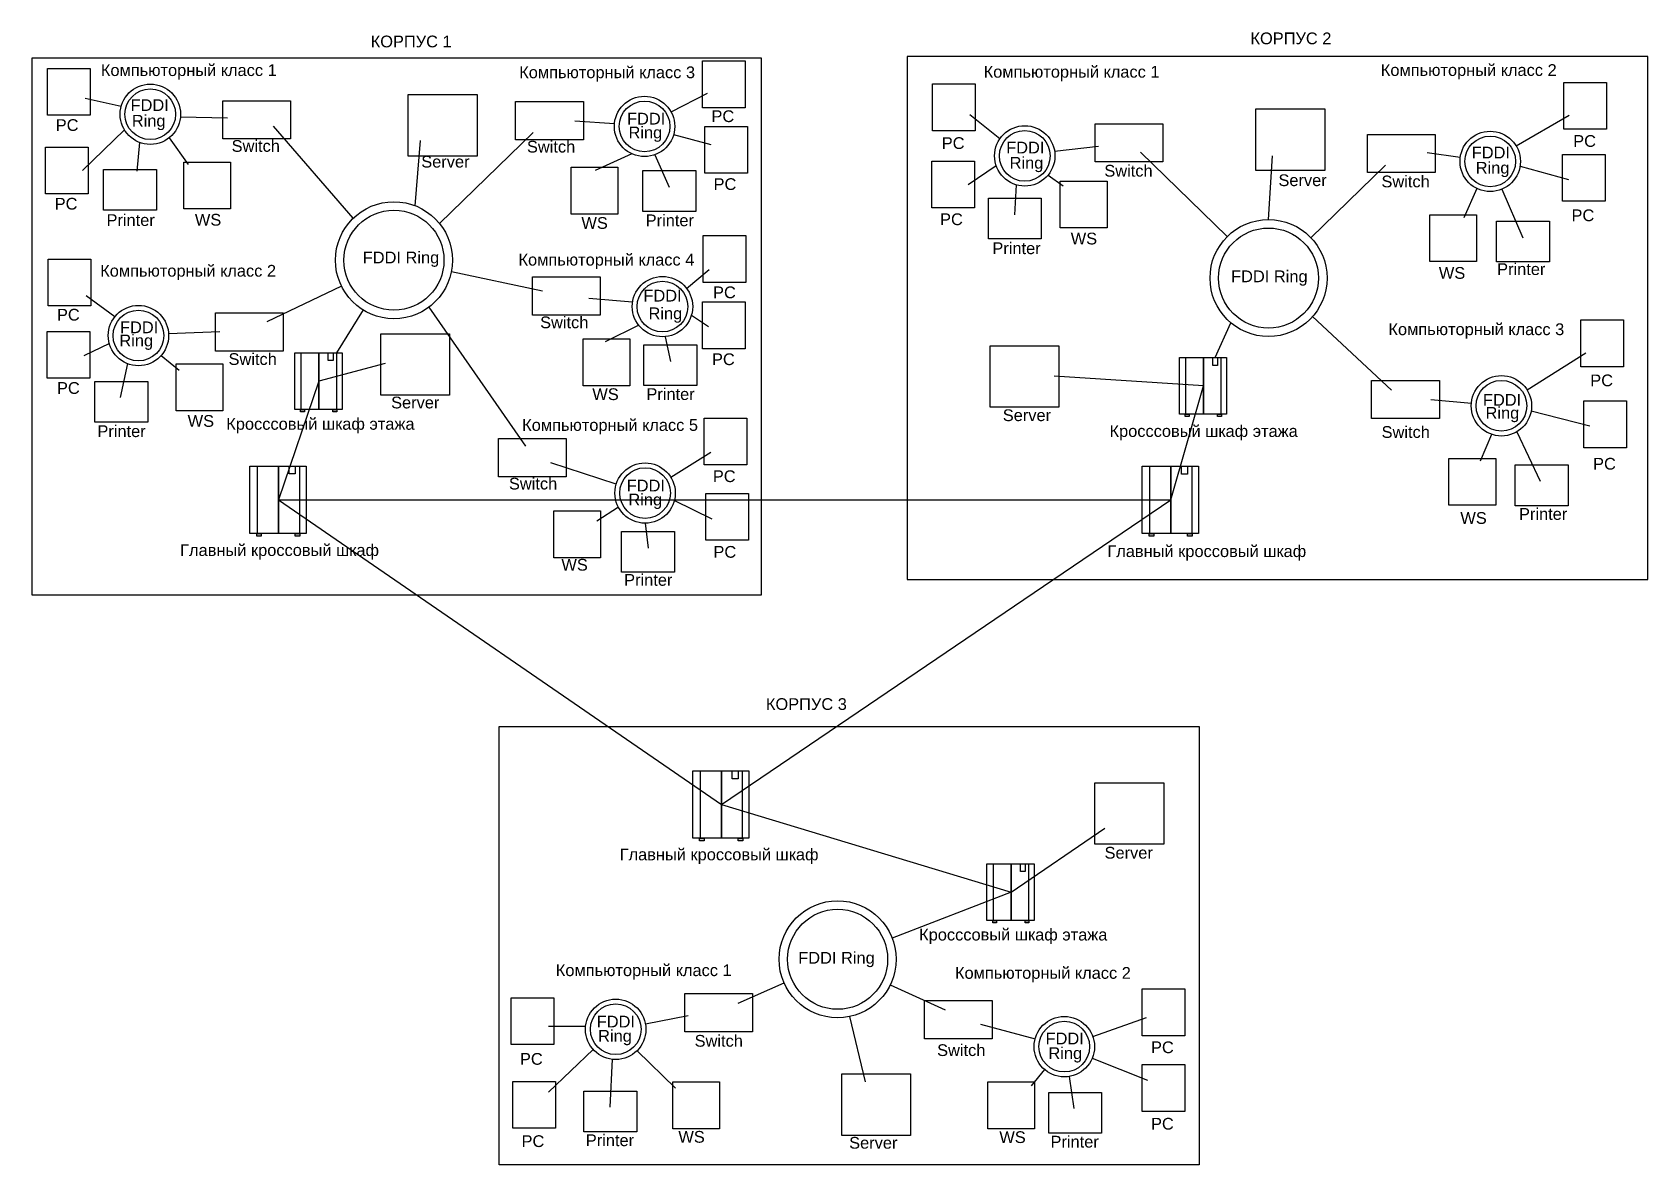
# Model space of a CAD drawing. Header units: millimetres. Extents: x 1816.549 to 1817.548, y 1032.386 to 1033.086.
import ezdxf

# ---------------------------------------------------------------- set-up
doc = ezdxf.new("R2010")
doc.units = ezdxf.units.MM
doc.layers.add('ГП_11.029  Трасса ПРИВЯЗКА', color=96, linetype='Continuous', lineweight=30)
doc.styles.get("Standard").update_dxf_attribs({"font": 'arial.ttf'})
picture_1 = doc.add_image_def('image1.jpg', size_in_pixel=(51, 56))
picture_2 = doc.add_image_def('image2.jpg', size_in_pixel=(56, 56))
picture_3 = doc.add_image_def('image3.jpg', size_in_pixel=(253, 195))
picture_4 = doc.add_image_def('image4.jpg', size_in_pixel=(55, 31))
picture_5 = doc.add_image_def('image5.jpg', size_in_pixel=(55, 49))

msp = doc.modelspace()

# ---------------------------------------------------------------- hatches: boundary and pattern name
at = {"lineweight": 30}
h = msp.add_hatch(color=0, dxfattribs=at)
h.set_gradient(color2=(0, 0, 0), one_color=1)
h.paths.add_polyline_path([(1816.71511, 1032.85307), (1816.71752, 1032.85307), (1816.71752, 1032.85163), (1816.71511, 1032.85163)])
h.paths.add_polyline_path([(1816.73511, 1032.85307), (1816.73753, 1032.85307), (1816.73753, 1032.85163), (1816.73511, 1032.85163)])
h = msp.add_hatch(color=0, dxfattribs=at)
h.set_gradient(color2=(0, 0, 0), one_color=1)
h.paths.add_polyline_path([(1817.26208, 1032.85014), (1817.2645, 1032.85014), (1817.2645, 1032.8487), (1817.26208, 1032.8487)])
h.paths.add_polyline_path([(1817.28209, 1032.85014), (1817.28451, 1032.85014), (1817.28451, 1032.8487), (1817.28209, 1032.8487)])
h = msp.add_hatch(color=0, dxfattribs=at)
h.set_gradient(color2=(0, 0, 0), one_color=1)
h.paths.add_polyline_path([(1816.68803, 1032.77644), (1816.6909, 1032.77644), (1816.6909, 1032.77473), (1816.68803, 1032.77473)])
h.paths.add_polyline_path([(1816.71182, 1032.77644), (1816.7147, 1032.77644), (1816.7147, 1032.77473), (1816.71182, 1032.77473)])
h = msp.add_hatch(color=0, dxfattribs=at)
h.set_gradient(color2=(0, 0, 0), one_color=1)
h.paths.add_polyline_path([(1817.23977, 1032.77636), (1817.24264, 1032.77636), (1817.24264, 1032.77465), (1817.23977, 1032.77465)])
h.paths.add_polyline_path([(1817.26356, 1032.77636), (1817.26644, 1032.77636), (1817.26644, 1032.77465), (1817.26356, 1032.77465)])
h = msp.add_hatch(color=0, dxfattribs=at)
h.set_gradient(color2=(0, 0, 0), one_color=1)
h.paths.add_polyline_path([(1816.96188, 1032.58803), (1816.96475, 1032.58803), (1816.96475, 1032.58632), (1816.96188, 1032.58632)])
h.paths.add_polyline_path([(1816.98567, 1032.58803), (1816.98854, 1032.58803), (1816.98854, 1032.58632), (1816.98567, 1032.58632)])
h = msp.add_hatch(color=0, dxfattribs=at)
h.set_gradient(color2=(0, 0, 0), one_color=1)
h.paths.add_polyline_path([(1817.14312, 1032.53721), (1817.14553, 1032.53721), (1817.14553, 1032.53577), (1817.14312, 1032.53577)])
h.paths.add_polyline_path([(1817.16312, 1032.53721), (1817.16554, 1032.53721), (1817.16554, 1032.53577), (1817.16312, 1032.53577)])

# ---------------------------------------------------------------- linework, layer by layer
at = {"color": 0}
for p, q in [((1816.60419, 1033.04022), (1816.58189, 1033.04518)), ((1816.94421, 1033.03699), (1816.96678, 1033.04854)), ((1817.14747, 1033.02025), (1817.12901, 1033.03526)), ((1817.4667, 1033.01606), (1817.49945, 1033.035)), ((1816.60629, 1033.02585), (1816.58041, 1033.00072)), ((1816.64087, 1033.03396), (1816.67002, 1033.03332)), ((1816.74777, 1032.97131), (1816.69844, 1033.02818)), ((1816.88477, 1033.03155), (1816.90925, 1033.02976)), ((1816.61547, 1033.01813), (1816.61398, 1033.00032)), ((1816.63397, 1033.02098), (1816.64568, 1033.00439)), ((1816.78601, 1032.97901), (1816.78938, 1033.01922)), ((1816.80107, 1032.96799), (1816.85907, 1033.02416)), ((1816.94585, 1033.02309), (1816.96873, 1033.01693)), ((1817.20857, 1033.01551), (1817.18125, 1033.01244)), ((1816.91995, 1033.01109), (1816.89737, 1033.00071)), ((1816.93415, 1033.01044), (1816.94297, 1032.99046)), ((1817.28816, 1032.95992), (1817.23457, 1033.012)), ((1817.31366, 1032.97043), (1817.31618, 1033.0099)), ((1817.4118, 1033.01195), (1817.43224, 1033.00903)), ((1817.14534, 1033.00358), (1817.12789, 1032.9918)), ((1817.17736, 1032.99794), (1817.18676, 1032.99136)), ((1817.33985, 1032.9592), (1817.38607, 1033.00398)), ((1817.46916, 1033.00341), (1817.49907, 1032.9951)), ((1817.15752, 1032.99193), (1817.15662, 1032.97344)), ((1817.44242, 1032.98967), (1817.43433, 1032.97158)), ((1817.45789, 1032.98915), (1817.47086, 1032.95922)), ((1816.8084, 1032.93835), (1816.86472, 1032.92635)), ((1816.95381, 1032.92792), (1816.96775, 1032.93958)), ((1816.74054, 1032.92916), (1816.6944, 1032.90721)), ((1816.60025, 1032.91025), (1816.58255, 1032.92336)), ((1816.75382, 1032.91458), (1816.73729, 1032.88808)), ((1816.79442, 1032.91623), (1816.85418, 1032.83041)), ((1816.92046, 1032.91935), (1816.8935, 1032.92159)), ((1816.92424, 1032.90511), (1816.90359, 1032.8948)), ((1816.95684, 1032.91133), (1816.96745, 1032.90441)), ((1817.2807, 1032.88514), (1817.29034, 1032.90661)), ((1817.34092, 1032.9105), (1817.38971, 1032.86504)), ((1816.63356, 1032.90002), (1816.66519, 1032.90127)), ((1816.94069, 1032.89804), (1816.94381, 1032.88276)), ((1816.59693, 1032.89378), (1816.58113, 1032.88618)), ((1816.62892, 1032.88635), (1816.64009, 1032.87725)), ((1817.47349, 1032.8652), (1817.50986, 1032.88795)), ((1816.60806, 1032.88136), (1816.60363, 1032.86035)), ((1816.76738, 1032.8815), (1816.72644, 1032.87057)), ((1816.72644, 1032.87057), (1816.7015, 1032.79725)), ((1817.27341, 1032.86764), (1817.18114, 1032.87367)), ((1817.25324, 1032.79717), (1817.27341, 1032.86764)), ((1817.41411, 1032.85923), (1817.43906, 1032.85699)), ((1817.47605, 1032.85211), (1817.5124, 1032.84285)), ((1817.45152, 1032.83767), (1817.44449, 1032.8211)), ((1817.4671, 1032.83919), (1817.48161, 1032.80865)), ((1816.94404, 1032.81123), (1816.96877, 1032.82664)), ((1816.8697, 1032.8203), (1816.91011, 1032.807)), ((1816.7015, 1032.79725), (1816.97535, 1032.60884)), ((1816.7015, 1032.79725), (1817.25324, 1032.79725)), ((1816.94629, 1032.79683), (1816.96941, 1032.78554)), ((1816.97535, 1032.60884), (1817.25324, 1032.79717)), ((1816.91166, 1032.79267), (1816.8983, 1032.78405)), ((1816.92818, 1032.7827), (1816.93015, 1032.76735)), ((1816.97535, 1032.60884), (1817.15444, 1032.55471)), ((1817.15444, 1032.55471), (1817.21244, 1032.59426)), ((1817.15444, 1032.55471), (1817.08095, 1032.52624)), ((1816.98574, 1032.48606), (1817.01413, 1032.49859)), ((1817.07973, 1032.4973), (1817.11367, 1032.48187)), ((1816.92838, 1032.47322), (1816.9548, 1032.47835)), ((1817.05454, 1032.47775), (1817.06424, 1032.43746)), ((1817.20499, 1032.46538), (1817.23824, 1032.47712)), ((1816.89142, 1032.47163), (1816.86841, 1032.47166)), ((1817.13559, 1032.47316), (1817.16936, 1032.46403)), ((1816.89616, 1032.45736), (1816.86845, 1032.43111)), ((1816.92321, 1032.45668), (1816.94702, 1032.4335)), ((1816.90783, 1032.45134), (1816.90631, 1032.42166)), ((1817.17519, 1032.44502), (1817.16696, 1032.43493)), ((1817.20462, 1032.45197), (1817.23874, 1032.43846)), ((1817.19047, 1032.44074), (1817.19323, 1032.42086))]:
    msp.add_line(p, q, dxfattribs=at)
at = {"lineweight": 30}
msp.add_lwpolyline([(1816.54929, 1033.07037), (1817.00003, 1033.07037), (1817.00003, 1032.73825), (1816.54929, 1032.73825)], close=True, dxfattribs=at)
at = {"color": 0, "lineweight": 30}
for points in [[(1817.09027, 1032.74794), (1817.5481, 1032.74794), (1817.5481, 1033.07127), (1817.09027, 1033.07127)], [(1816.71155, 1032.88808), (1816.7408, 1032.88808), (1816.7408, 1032.85307), (1816.71155, 1032.85307)], [(1816.71558, 1032.88808), (1816.73729, 1032.88808), (1816.73729, 1032.85307), (1816.71558, 1032.85307)], [(1816.72644, 1032.88808), (1816.72644, 1032.88808), (1816.72644, 1032.85307), (1816.72644, 1032.85307)], [(1816.73224, 1032.88808), (1816.73522, 1032.88808), (1816.73522, 1032.88323), (1816.73224, 1032.88323)], [(1817.25853, 1032.88514), (1817.28777, 1032.88514), (1817.28777, 1032.85014), (1817.25853, 1032.85014)], [(1817.26256, 1032.88514), (1817.28427, 1032.88514), (1817.28427, 1032.85014), (1817.26256, 1032.85014)], [(1817.27341, 1032.88514), (1817.27341, 1032.88514), (1817.27341, 1032.85014), (1817.27341, 1032.85014)], [(1817.27921, 1032.88514), (1817.28219, 1032.88514), (1817.28219, 1032.8803), (1817.27921, 1032.8803)], [(1816.71511, 1032.85307), (1816.71752, 1032.85307), (1816.71752, 1032.85163), (1816.71511, 1032.85163)], [(1816.73511, 1032.85307), (1816.73753, 1032.85307), (1816.73753, 1032.85163), (1816.73511, 1032.85163)], [(1817.26208, 1032.85014), (1817.2645, 1032.85014), (1817.2645, 1032.8487), (1817.26208, 1032.8487)], [(1817.28209, 1032.85014), (1817.28451, 1032.85014), (1817.28451, 1032.8487), (1817.28209, 1032.8487)], [(1816.6838, 1032.81807), (1816.71858, 1032.81807), (1816.71858, 1032.77644), (1816.6838, 1032.77644)], [(1816.68859, 1032.81807), (1816.71441, 1032.81807), (1816.71441, 1032.77644), (1816.68859, 1032.77644)], [(1816.7015, 1032.81807), (1816.7015, 1032.81807), (1816.7015, 1032.77644), (1816.7015, 1032.77644)], [(1816.70819, 1032.81807), (1816.71189, 1032.81807), (1816.71189, 1032.81321), (1816.70819, 1032.81321)], [(1817.23554, 1032.81798), (1817.27032, 1032.81798), (1817.27032, 1032.77636), (1817.23554, 1032.77636)], [(1817.24033, 1032.81798), (1817.26615, 1032.81798), (1817.26615, 1032.77636), (1817.24033, 1032.77636)], [(1817.25324, 1032.81798), (1817.25324, 1032.81798), (1817.25324, 1032.77636), (1817.25324, 1032.77636)], [(1817.25993, 1032.81798), (1817.26363, 1032.81798), (1817.26363, 1032.81313), (1817.25993, 1032.81313)], [(1816.68803, 1032.77644), (1816.6909, 1032.77644), (1816.6909, 1032.77473), (1816.68803, 1032.77473)], [(1816.71182, 1032.77644), (1816.7147, 1032.77644), (1816.7147, 1032.77473), (1816.71182, 1032.77473)], [(1817.23977, 1032.77636), (1817.24264, 1032.77636), (1817.24264, 1032.77465), (1817.23977, 1032.77465)], [(1817.26356, 1032.77636), (1817.26644, 1032.77636), (1817.26644, 1032.77465), (1817.26356, 1032.77465)], [(1816.83792, 1032.65698), (1817.27085, 1032.65698), (1817.27085, 1032.38621), (1816.83792, 1032.38621)], [(1816.95765, 1032.62966), (1816.99243, 1032.62966), (1816.99243, 1032.58803), (1816.95765, 1032.58803)], [(1816.96244, 1032.62966), (1816.98826, 1032.62966), (1816.98826, 1032.58803), (1816.96244, 1032.58803)], [(1816.97535, 1032.62966), (1816.97535, 1032.62966), (1816.97535, 1032.58803), (1816.97535, 1032.58803)], [(1816.98203, 1032.62966), (1816.98574, 1032.62966), (1816.98574, 1032.6248), (1816.98203, 1032.6248)], [(1816.96188, 1032.58803), (1816.96475, 1032.58803), (1816.96475, 1032.58632), (1816.96188, 1032.58632)], [(1816.98567, 1032.58803), (1816.98854, 1032.58803), (1816.98854, 1032.58632), (1816.98567, 1032.58632)], [(1817.13956, 1032.57222), (1817.16881, 1032.57222), (1817.16881, 1032.53721), (1817.13956, 1032.53721)], [(1817.14359, 1032.57222), (1817.1653, 1032.57222), (1817.1653, 1032.53721), (1817.14359, 1032.53721)], [(1817.15444, 1032.57222), (1817.15444, 1032.57222), (1817.15444, 1032.53721), (1817.15444, 1032.53721)], [(1817.16024, 1032.57222), (1817.16323, 1032.57222), (1817.16323, 1032.56737), (1817.16024, 1032.56737)], [(1817.14312, 1032.53721), (1817.14553, 1032.53721), (1817.14553, 1032.53577), (1817.14312, 1032.53577)], [(1817.16312, 1032.53721), (1817.16554, 1032.53721), (1817.16554, 1032.53577), (1817.16312, 1032.53577)]]:
    msp.add_lwpolyline(points, close=True, dxfattribs=at)
for centre, radius in [((1816.62226, 1033.03552), 0.01867), ((1816.62226, 1033.03552), 0.01566), ((1816.92784, 1033.02802), 0.01867), ((1816.92784, 1033.02802), 0.01566), ((1817.16294, 1033.0098), 0.01867), ((1817.16294, 1033.0098), 0.01566), ((1817.45072, 1033.00639), 0.01867), ((1817.45072, 1033.00639), 0.01566), ((1816.7729, 1032.9453), 0.03617), ((1816.7729, 1032.9453), 0.03091), ((1817.31366, 1032.93427), 0.03617), ((1817.31366, 1032.93427), 0.03091), ((1816.93893, 1032.91663), 0.01867), ((1816.93893, 1032.91663), 0.01566), ((1816.61493, 1032.89872), 0.01867), ((1816.61493, 1032.89872), 0.01566), ((1817.45766, 1032.8553), 0.01867), ((1817.45766, 1032.8553), 0.01566), ((1816.92818, 1032.80137), 0.01867), ((1816.92818, 1032.80137), 0.01566), ((1817.04723, 1032.51317), 0.03617), ((1817.04723, 1032.51317), 0.03091), ((1816.91001, 1032.46988), 0.01867), ((1816.91001, 1032.46988), 0.01566), ((1817.18738, 1032.45916), 0.01867), ((1817.18738, 1032.45916), 0.01566)]:
    msp.add_circle(centre, radius, dxfattribs=at)

# ---------------------------------------------------------------- texts
at = {"layer": 'ГП_11.029  Трасса ПРИВЯЗКА', "color": 0}
for s, height, p in [('КОРПУС 1', 0.007257, (1816.75852, 1033.07689)), ('КОРПУС 2', 0.007257, (1817.30248, 1033.07881)), ('Компьюторный класс 1', 0.0072568, (1816.59169, 1033.05917)), ('Компьюторный класс 3', 0.0072568, (1816.85033, 1033.05783)), ('Компьюторный класс 1', 0.0072568, (1817.13751, 1033.05816)), ('Компьюторный класс 2', 0.0072568, (1817.38309, 1033.05923)), ('FDDI', 0.007257, (1816.61005, 1033.03755)), (' Ring', 0.007257, (1816.60801, 1033.02789)), ('FDDI', 0.007257, (1816.91701, 1033.02917)), ('PC', 0.007257, (1816.96922, 1033.0307)), ('PC', 0.007257, (1816.56378, 1033.02522)), (' Ring', 0.007257, (1816.91511, 1033.02065)), ('Switch', 0.007257, (1816.67254, 1033.0123)), ('Switch', 0.007257, (1816.85514, 1033.01187)), ('PC', 0.007257, (1817.11162, 1033.01407)), ('FDDI', 0.007257, (1817.15144, 1033.0113)), ('FDDI', 0.007257, (1817.4393, 1033.00823)), ('PC', 0.007257, (1817.50204, 1033.01537)), ('Server', 0.007257, (1816.78978, 1033.0026)), (' Ring', 0.007257, (1817.15076, 1033.00189)), ('Switch', 0.007257, (1817.21214, 1032.99698)), (' Ring', 0.007257, (1817.43896, 1032.99884)), ('PC', 0.007257, (1816.97053, 1032.98871)), ('Server', 0.007257, (1817.31979, 1032.99112)), ('Switch', 0.007257, (1817.38348, 1032.99036)), ('PC', 0.007257, (1816.56314, 1032.9766)), ('PC', 0.007257, (1817.11058, 1032.96699)), ('PC', 0.007257, (1817.50099, 1032.96943)), ('Printer', 0.007257, (1816.59518, 1032.96649)), ('WS', 0.007257, (1816.64981, 1032.96669)), ('WS', 0.007257, (1816.88881, 1032.9647)), ('Printer', 0.007257, (1816.92855, 1032.96632)), ('Printer', 0.007257, (1817.14293, 1032.94907)), ('WS', 0.007257, (1817.19135, 1032.95506)), ('FDDI Ring', 0.007257, (1816.7536, 1032.94337)), ('Компьюторный класс 4', 0.0072568, (1816.84989, 1032.942)), ('Компьюторный класс 2', 0.0072568, (1816.59126, 1032.93516)), ('FDDI Ring', 0.007257, (1817.29051, 1032.93172)), ('WS', 0.007257, (1817.41896, 1032.93381)), ('Printer', 0.007257, (1817.455, 1032.93617)), ('FDDI', 0.007257, (1816.92715, 1032.91976)), ('PC', 0.007257, (1816.9702, 1032.9218)), ('PC', 0.007257, (1816.56455, 1032.90798)), (' Ring', 0.007257, (1816.92749, 1032.90883)), ('FDDI', 0.007257, (1816.6035, 1032.90019)), ('Switch', 0.007257, (1816.86327, 1032.90326)), ('Компьюторный класс 3', 0.0072568, (1817.38778, 1032.89899)), (' Ring', 0.007257, (1816.60031, 1032.89204)), ('Switch', 0.007257, (1816.67062, 1032.88057)), ('PC', 0.007257, (1816.96955, 1032.88047)), ('PC', 0.007257, (1817.5126, 1032.86737)), ('PC', 0.007257, (1816.56455, 1032.86268)), ('WS', 0.007257, (1816.89555, 1032.85886)), ('Printer', 0.007257, (1816.929, 1032.85893)), ('Server', 0.007257, (1816.77114, 1032.8537)), ('FDDI', 0.007257, (1817.44624, 1032.85535)), (' Ring', 0.007257, (1817.44503, 1032.84733)), ('WS', 0.007257, (1816.64534, 1032.84231)), ('Кросссовый шкаф этажа', 0.0072568, (1816.66922, 1032.8405)), ('Компьюторный класс 5', 0.0072568, (1816.85217, 1032.83981)), ('Server', 0.007257, (1817.14934, 1032.84586)), ('Printer', 0.007257, (1816.58955, 1032.83599)), ('Кросссовый шкаф этажа', 0.0072568, (1817.21534, 1032.83607)), ('Switch', 0.007257, (1817.38357, 1032.83547)), ('PC', 0.007257, (1816.97008, 1032.80816)), ('PC', 0.007257, (1817.51432, 1032.81586)), ('Switch', 0.007257, (1816.84401, 1032.80357)), ('FDDI', 0.007257, (1816.91681, 1032.80237)), (' Ring', 0.007257, (1816.91505, 1032.7937)), ('WS', 0.007257, (1817.43227, 1032.78233)), ('Printer', 0.007257, (1817.46854, 1032.78482)), ('Главный кроссовый шкаф', 0.0072568, (1816.6407, 1032.76248)), ('PC', 0.007257, (1816.97045, 1032.76139)), ('Главный кроссовый шкаф', 0.0072568, (1817.214, 1032.76182)), ('WS', 0.007257, (1816.87642, 1032.75342)), ('Printer', 0.007257, (1816.91523, 1032.74406)), ('КОРПУС 3', 0.007257, (1817.00288, 1032.6673)), ('Главный кроссовый шкаф', 0.0072568, (1816.91245, 1032.57435)), ('Server', 0.007257, (1817.21227, 1032.5754)), ('Кросссовый шкаф этажа', 0.0072568, (1817.09762, 1032.52479)), ('FDDI Ring', 0.007257, (1817.02287, 1032.51046)), ('Компьюторный класс 1', 0.0072568, (1816.87297, 1032.50278)), ('Компьюторный класс 2', 0.0072568, (1817.11979, 1032.50111)), ('FDDI', 0.007257, (1816.89827, 1032.47102)), (' Ring', 0.007257, (1816.89633, 1032.4622)), ('Switch', 0.007257, (1816.95881, 1032.45914)), ('FDDI', 0.007257, (1817.17581, 1032.46058)), ('PC', 0.007257, (1816.85082, 1032.44797)), ('Switch', 0.007257, (1817.10875, 1032.45338)), (' Ring', 0.007257, (1817.17476, 1032.45151)), ('PC', 0.007257, (1817.241, 1032.45514)), ('PC', 0.007257, (1817.241, 1032.40788)), ('Printer', 0.007257, (1816.89153, 1032.39767)), ('WS', 0.007257, (1816.94876, 1032.39979)), ('WS', 0.007257, (1817.14721, 1032.3996)), ('PC', 0.007257, (1816.8518, 1032.39712)), ('Server', 0.007257, (1817.05436, 1032.39611)), ('Printer', 0.007257, (1817.17886, 1032.39679))]:
    msp.add_text(s, height=height, dxfattribs=at).set_placement(p)

# ---------------------------------------------------------------- pictures from other files: only their frames are drawn
at = {"color": 0}
image = msp.add_image(picture_1, insert=(1816.9637, 1033.03959), size_in_units=(0.02635, 0.02894), dxfattribs=at)
image.dxf.flags = 7
image = msp.add_image(picture_1, insert=(1816.55877, 1033.0349), size_in_units=(0.02635, 0.02894), dxfattribs=at)
image.dxf.flags = 7
image = msp.add_image(picture_1, insert=(1817.10589, 1033.02531), size_in_units=(0.02635, 0.02894), dxfattribs=at)
image.dxf.flags = 7
image = msp.add_image(picture_1, insert=(1817.49629, 1033.02622), size_in_units=(0.02635, 0.02894), dxfattribs=at)
image.dxf.flags = 7
image = msp.add_image(picture_5, insert=(1816.78168, 1033.00972), size_in_units=(0.04259, 0.03795), dxfattribs=at)
image.dxf.flags = 7
image = msp.add_image(picture_4, insert=(1816.66712, 1033.02024), size_in_units=(0.0419, 0.02361), dxfattribs=at)
image.dxf.flags = 7
image = msp.add_image(picture_4, insert=(1816.84814, 1033.01975), size_in_units=(0.0419, 0.02361), dxfattribs=at)
image.dxf.flags = 7
image = msp.add_image(picture_5, insert=(1817.30584, 1033.00084), size_in_units=(0.04259, 0.03795), dxfattribs=at)
image.dxf.flags = 7
image = msp.add_image(picture_1, insert=(1816.96512, 1032.99911), size_in_units=(0.02635, 0.02894), dxfattribs=at)
image.dxf.flags = 7
image = msp.add_image(picture_4, insert=(1817.20638, 1033.00609), size_in_units=(0.0419, 0.02361), dxfattribs=at)
image.dxf.flags = 7
image = msp.add_image(picture_1, insert=(1816.55752, 1032.98629), size_in_units=(0.02635, 0.02894), dxfattribs=at)
image.dxf.flags = 7
image = msp.add_image(picture_4, insert=(1817.3748, 1032.99944), size_in_units=(0.0419, 0.02361), dxfattribs=at)
image.dxf.flags = 7
image = msp.add_image(picture_2, insert=(1816.64295, 1032.97707), size_in_units=(0.02894, 0.02894), dxfattribs=at)
image.dxf.flags = 7
image = msp.add_image(picture_1, insert=(1817.10547, 1032.97764), size_in_units=(0.02635, 0.02894), dxfattribs=at)
image.dxf.flags = 7
image = msp.add_image(picture_1, insert=(1817.49547, 1032.98176), size_in_units=(0.02635, 0.02894), dxfattribs=at)
image.dxf.flags = 7
image = msp.add_image(picture_3, insert=(1816.59332, 1032.97629), size_in_units=(0.03269, 0.02519), dxfattribs=at)
image.dxf.flags = 7
image = msp.add_image(picture_2, insert=(1816.88247, 1032.97383), size_in_units=(0.02894, 0.02894), dxfattribs=at)
image.dxf.flags = 7
image = msp.add_image(picture_3, insert=(1816.92684, 1032.97551), size_in_units=(0.03269, 0.02519), dxfattribs=at)
image.dxf.flags = 7
image = msp.add_image(picture_2, insert=(1817.18486, 1032.96522), size_in_units=(0.02894, 0.02894), dxfattribs=at)
image.dxf.flags = 7
image = msp.add_image(picture_3, insert=(1817.14044, 1032.95851), size_in_units=(0.03269, 0.02519), dxfattribs=at)
image.dxf.flags = 7
image = msp.add_image(picture_2, insert=(1817.41332, 1032.94444), size_in_units=(0.02894, 0.02894), dxfattribs=at)
image.dxf.flags = 7
image = msp.add_image(picture_3, insert=(1817.45462, 1032.94429), size_in_units=(0.03269, 0.02519), dxfattribs=at)
image.dxf.flags = 7
image = msp.add_image(picture_1, insert=(1816.96418, 1032.93155), size_in_units=(0.02635, 0.02894), dxfattribs=at)
image.dxf.flags = 7
image = msp.add_image(picture_1, insert=(1816.5592, 1032.9171), size_in_units=(0.02635, 0.02894), dxfattribs=at)
image.dxf.flags = 7
image = msp.add_image(picture_4, insert=(1816.85856, 1032.91134), size_in_units=(0.0419, 0.02361), dxfattribs=at)
image.dxf.flags = 7
image = msp.add_image(picture_1, insert=(1816.9637, 1032.8906), size_in_units=(0.02635, 0.02894), dxfattribs=at)
image.dxf.flags = 7
image = msp.add_image(picture_4, insert=(1816.66248, 1032.88908), size_in_units=(0.0419, 0.02361), dxfattribs=at)
image.dxf.flags = 7
image = msp.add_image(picture_1, insert=(1817.50685, 1032.8795), size_in_units=(0.02635, 0.02894), dxfattribs=at)
image.dxf.flags = 7
image = msp.add_image(picture_1, insert=(1816.55848, 1032.87232), size_in_units=(0.02635, 0.02894), dxfattribs=at)
image.dxf.flags = 7
image = msp.add_image(picture_5, insert=(1816.76469, 1032.86181), size_in_units=(0.04259, 0.03795), dxfattribs=at)
image.dxf.flags = 7
image = msp.add_image(picture_2, insert=(1816.88991, 1032.86773), size_in_units=(0.02894, 0.02894), dxfattribs=at)
image.dxf.flags = 7
image = msp.add_image(picture_3, insert=(1816.92742, 1032.86777), size_in_units=(0.03269, 0.02519), dxfattribs=at)
image.dxf.flags = 7
image = msp.add_image(picture_5, insert=(1817.14149, 1032.85445), size_in_units=(0.04259, 0.03795), dxfattribs=at)
image.dxf.flags = 7
image = msp.add_image(picture_2, insert=(1816.63818, 1032.85229), size_in_units=(0.02894, 0.02894), dxfattribs=at)
image.dxf.flags = 7
image = msp.add_image(picture_3, insert=(1816.58805, 1032.84515), size_in_units=(0.03269, 0.02519), dxfattribs=at)
image.dxf.flags = 7
image = msp.add_image(picture_4, insert=(1817.37738, 1032.84743), size_in_units=(0.0419, 0.02361), dxfattribs=at)
image.dxf.flags = 7
image = msp.add_image(picture_1, insert=(1817.50867, 1032.82942), size_in_units=(0.02635, 0.02894), dxfattribs=at)
image.dxf.flags = 7
image = msp.add_image(picture_1, insert=(1816.96468, 1032.8188), size_in_units=(0.02635, 0.02894), dxfattribs=at)
image.dxf.flags = 7
image = msp.add_image(picture_4, insert=(1816.83755, 1032.81149), size_in_units=(0.0419, 0.02361), dxfattribs=at)
image.dxf.flags = 7
image = msp.add_image(picture_2, insert=(1817.42522, 1032.79385), size_in_units=(0.02894, 0.02894), dxfattribs=at)
image.dxf.flags = 7
image = msp.add_image(picture_3, insert=(1817.46616, 1032.79354), size_in_units=(0.03269, 0.02519), dxfattribs=at)
image.dxf.flags = 7
image = msp.add_image(picture_1, insert=(1816.9658, 1032.77217), size_in_units=(0.02635, 0.02894), dxfattribs=at)
image.dxf.flags = 7
image = msp.add_image(picture_2, insert=(1816.87176, 1032.76136), size_in_units=(0.02894, 0.02894), dxfattribs=at)
image.dxf.flags = 7
image = msp.add_image(picture_3, insert=(1816.91368, 1032.7524), size_in_units=(0.03269, 0.02519), dxfattribs=at)
image.dxf.flags = 7
image = msp.add_image(picture_5, insert=(1817.2063, 1032.5843), size_in_units=(0.04259, 0.03795), dxfattribs=at)
image.dxf.flags = 7
image = msp.add_image(picture_1, insert=(1817.2355, 1032.46591), size_in_units=(0.02635, 0.02894), dxfattribs=at)
image.dxf.flags = 7
image = msp.add_image(picture_1, insert=(1816.84537, 1032.46044), size_in_units=(0.02635, 0.02894), dxfattribs=at)
image.dxf.flags = 7
image = msp.add_image(picture_4, insert=(1816.9527, 1032.46837), size_in_units=(0.0419, 0.02361), dxfattribs=at)
image.dxf.flags = 7
image = msp.add_image(picture_4, insert=(1817.10088, 1032.464), size_in_units=(0.0419, 0.02361), dxfattribs=at)
image.dxf.flags = 7
image = msp.add_image(picture_1, insert=(1817.2355, 1032.41917), size_in_units=(0.02635, 0.02894), dxfattribs=at)
image.dxf.flags = 7
image = msp.add_image(picture_1, insert=(1816.84646, 1032.40877), size_in_units=(0.02635, 0.02894), dxfattribs=at)
image.dxf.flags = 7
image = msp.add_image(picture_2, insert=(1816.9453, 1032.40845), size_in_units=(0.02894, 0.02894), dxfattribs=at)
image.dxf.flags = 7
image = msp.add_image(picture_5, insert=(1817.04974, 1032.40433), size_in_units=(0.04259, 0.03795), dxfattribs=at)
image.dxf.flags = 7
image = msp.add_image(picture_2, insert=(1817.14, 1032.40842), size_in_units=(0.02894, 0.02894), dxfattribs=at)
image.dxf.flags = 7
image = msp.add_image(picture_3, insert=(1816.89034, 1032.40655), size_in_units=(0.03269, 0.02519), dxfattribs=at)
image.dxf.flags = 7
image = msp.add_image(picture_3, insert=(1817.17779, 1032.40568), size_in_units=(0.03269, 0.02519), dxfattribs=at)
image.dxf.flags = 7

doc.saveas('drawing.dxf')
